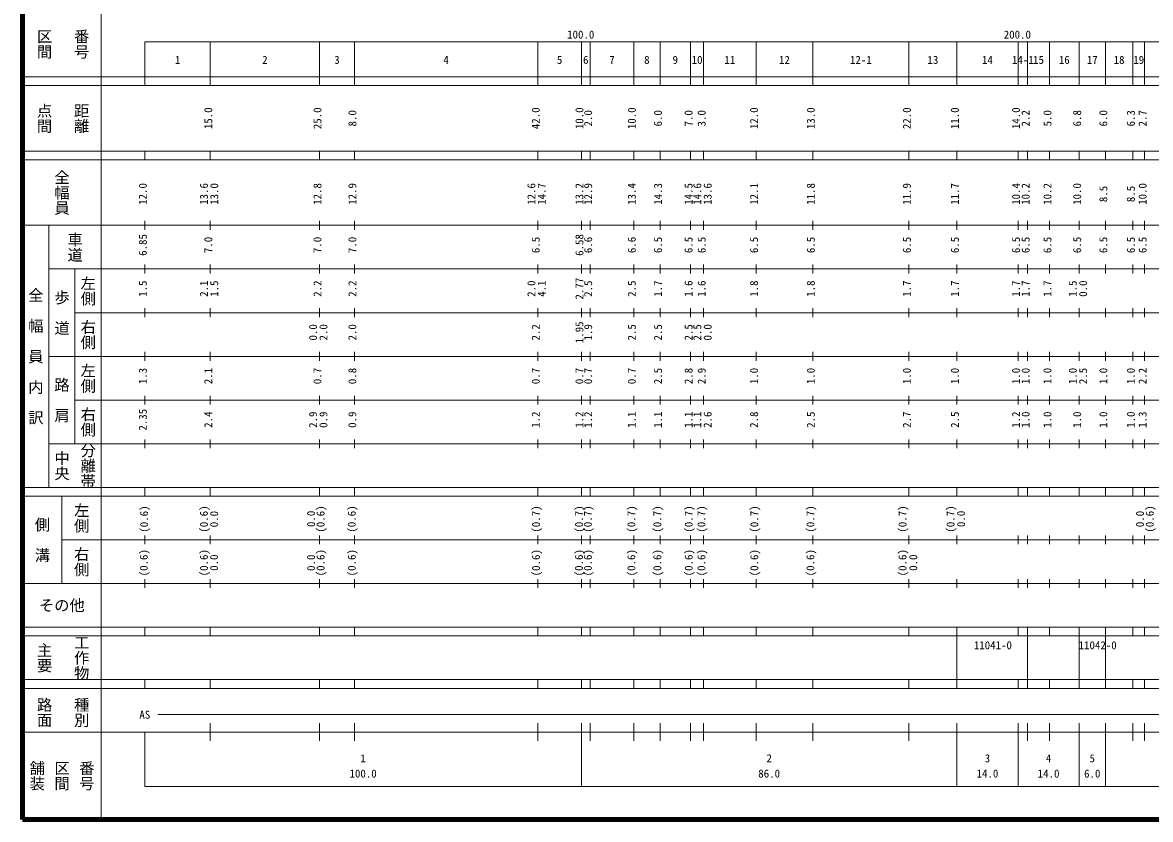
# Model space of a CAD drawing. Units: millimetres on the paper, enlarged 1000 times. Extents: x 40000 to 680000, y 20000 to 380000.
# Drawn here: x 40000 to 298331, y 20000 to 202409 of the extents above; entities that cross this region are included whole.
import ezdxf
from ezdxf.enums import TextEntityAlignment as Align

# ---------------------------------------------------------------- set-up
doc = ezdxf.new("R2010")
doc.units = ezdxf.units.MM
doc.header["$LTSCALE"] = 1000
doc.layers.add('M-TTL', color=2, linetype='Continuous', lineweight=140)
doc.layers.add('M-TTL-BAND', color=7, linetype='Continuous', lineweight=13)
doc.styles.add('@ＭＳ ゴシック', font='')
doc.styles.add('ＭＳ ゴシック', font='')
doc.styles.get('@ＭＳ ゴシック').set_extended_font_data('@MS Gothic')
doc.styles.get('ＭＳ ゴシック').set_extended_font_data('MS Gothic')

msp = doc.modelspace()

# ---------------------------------------------------------------- linework, layer by layer
at = {"layer": 'M-TTL'}
for p, q in [((40000, 380000), (40000, 20000)), ((40000, 20000), (680000, 20000))]:
    msp.add_line(p, q, dxfattribs=at)
at = {"layer": 'M-TTL-BAND'}
for p, q in [((58000, 370000), (58000, 20000)), ((68000, 198000), (579000, 198000)), ((68000, 198000), (68000, 188000)), ((83000, 188000), (83000, 198000)), ((108000, 188000), (108000, 198000)), ((116000, 188000), (116000, 198000)), ((158000, 188000), (158000, 198000)), ((168000, 188000), (168000, 198000)), ((170000, 188000), (170000, 198000)), ((180000, 188000), (180000, 198000)), ((186000, 188000), (186000, 198000)), ((193000, 188000), (193000, 198000)), ((196000, 188000), (196000, 198000)), ((208000, 188000), (208000, 198000)), ((221000, 188000), (221000, 198000)), ((243000, 188000), (243000, 198000)), ((254000, 188000), (254000, 198000)), ((268000, 188000), (268000, 198000)), ((270200, 188000), (270200, 198000)), ((275200, 188000), (275200, 198000)), ((282000, 188000), (282000, 198000)), ((288000, 188000), (288000, 198000)), ((294300, 188000), (294300, 198000)), ((297000, 188000), (297000, 198000)), ((40000, 190000), (579000, 190000)), ((40000, 188000), (579000, 188000)), ((40000, 173000), (579000, 173000)), ((40000, 171000), (579000, 171000)), ((68000, 171000), (68000, 173000)), ((83000, 171000), (83000, 173000)), ((108000, 171000), (108000, 173000)), ((116000, 171000), (116000, 173000)), ((158000, 171000), (158000, 173000)), ((168000, 171000), (168000, 173000)), ((170000, 171000), (170000, 173000)), ((180000, 171000), (180000, 173000)), ((186000, 171000), (186000, 173000)), ((193000, 171000), (193000, 173000)), ((196000, 171000), (196000, 173000)), ((208000, 171000), (208000, 173000)), ((221000, 171000), (221000, 173000)), ((243000, 171000), (243000, 173000)), ((254000, 171000), (254000, 173000)), ((268000, 171000), (268000, 173000)), ((270200, 171000), (270200, 173000)), ((275200, 171000), (275200, 173000)), ((282000, 171000), (282000, 173000)), ((288000, 171000), (288000, 173000)), ((294300, 171000), (294300, 173000)), ((297000, 171000), (297000, 173000)), ((40000, 156000), (579000, 156000)), ((46000, 96000), (46000, 156000)), ((68000, 155000), (68000, 157000)), ((83000, 155000), (83000, 157000)), ((108000, 155000), (108000, 157000)), ((116000, 155000), (116000, 157000)), ((158000, 155000), (158000, 157000)), ((168000, 155000), (168000, 157000)), ((170000, 155000), (170000, 157000)), ((180000, 155000), (180000, 157000)), ((186000, 155000), (186000, 157000)), ((193000, 155000), (193000, 157000)), ((196000, 155000), (196000, 157000)), ((208000, 155000), (208000, 157000)), ((221000, 155000), (221000, 157000)), ((243000, 155000), (243000, 157000)), ((254000, 155000), (254000, 157000)), ((268000, 155000), (268000, 157000)), ((270200, 155000), (270200, 157000)), ((275200, 155000), (275200, 157000)), ((282000, 155000), (282000, 157000)), ((288000, 155000), (288000, 157000)), ((294300, 155000), (294300, 157000)), ((297000, 155000), (297000, 157000)), ((46000, 146000), (579000, 146000)), ((52000, 146000), (52000, 106000)), ((68000, 145000), (68000, 147000)), ((83000, 145000), (83000, 147000)), ((108000, 145000), (108000, 147000)), ((116000, 145000), (116000, 147000)), ((158000, 145000), (158000, 147000)), ((168000, 145000), (168000, 147000)), ((170000, 145000), (170000, 147000)), ((180000, 145000), (180000, 147000)), ((186000, 145000), (186000, 147000)), ((193000, 145000), (193000, 147000)), ((196000, 145000), (196000, 147000)), ((208000, 145000), (208000, 147000)), ((221000, 145000), (221000, 147000)), ((243000, 145000), (243000, 147000)), ((254000, 145000), (254000, 147000)), ((268000, 145000), (268000, 147000)), ((270200, 145000), (270200, 147000)), ((275200, 145000), (275200, 147000)), ((282000, 145000), (282000, 147000)), ((288000, 145000), (288000, 147000)), ((294300, 145000), (294300, 147000)), ((297000, 145000), (297000, 147000)), ((68000, 135000), (68000, 137000)), ((83000, 135000), (83000, 137000)), ((108000, 135000), (108000, 137000)), ((116000, 135000), (116000, 137000)), ((158000, 135000), (158000, 137000)), ((168000, 135000), (168000, 137000)), ((170000, 135000), (170000, 137000)), ((180000, 135000), (180000, 137000)), ((186000, 135000), (186000, 137000)), ((193000, 135000), (193000, 137000)), ((196000, 135000), (196000, 137000)), ((208000, 135000), (208000, 137000)), ((221000, 135000), (221000, 137000)), ((243000, 135000), (243000, 137000)), ((254000, 135000), (254000, 137000)), ((268000, 135000), (268000, 137000)), ((270200, 135000), (270200, 137000)), ((275200, 135000), (275200, 137000)), ((282000, 135000), (282000, 137000)), ((288000, 135000), (288000, 137000)), ((294300, 135000), (294300, 137000)), ((297000, 135000), (297000, 137000)), ((52000, 136000), (579000, 136000)), ((68000, 125000), (68000, 127000)), ((83000, 125000), (83000, 127000)), ((108000, 125000), (108000, 127000)), ((116000, 125000), (116000, 127000)), ((158000, 125000), (158000, 127000)), ((168000, 125000), (168000, 127000)), ((170000, 125000), (170000, 127000)), ((180000, 125000), (180000, 127000)), ((186000, 125000), (186000, 127000)), ((193000, 125000), (193000, 127000)), ((196000, 125000), (196000, 127000)), ((208000, 125000), (208000, 127000)), ((221000, 125000), (221000, 127000)), ((243000, 125000), (243000, 127000)), ((254000, 125000), (254000, 127000)), ((268000, 125000), (268000, 127000)), ((270200, 125000), (270200, 127000)), ((275200, 125000), (275200, 127000)), ((282000, 125000), (282000, 127000)), ((288000, 125000), (288000, 127000)), ((294300, 125000), (294300, 127000)), ((297000, 125000), (297000, 127000)), ((46000, 126000), (579000, 126000)), ((68000, 115000), (68000, 117000)), ((83000, 115000), (83000, 117000)), ((108000, 115000), (108000, 117000)), ((116000, 115000), (116000, 117000)), ((158000, 115000), (158000, 117000)), ((168000, 115000), (168000, 117000)), ((170000, 115000), (170000, 117000)), ((180000, 115000), (180000, 117000)), ((186000, 115000), (186000, 117000)), ((193000, 115000), (193000, 117000)), ((196000, 115000), (196000, 117000)), ((208000, 115000), (208000, 117000)), ((221000, 115000), (221000, 117000)), ((243000, 115000), (243000, 117000)), ((254000, 115000), (254000, 117000)), ((268000, 115000), (268000, 117000)), ((270200, 115000), (270200, 117000)), ((275200, 115000), (275200, 117000)), ((282000, 115000), (282000, 117000)), ((288000, 115000), (288000, 117000)), ((294300, 115000), (294300, 117000)), ((297000, 115000), (297000, 117000)), ((52000, 116000), (579000, 116000)), ((46000, 106000), (579000, 106000)), ((68000, 105000), (68000, 107000)), ((83000, 105000), (83000, 107000)), ((108000, 105000), (108000, 107000)), ((116000, 105000), (116000, 107000)), ((158000, 105000), (158000, 107000)), ((168000, 105000), (168000, 107000)), ((170000, 105000), (170000, 107000)), ((180000, 105000), (180000, 107000)), ((186000, 105000), (186000, 107000)), ((193000, 105000), (193000, 107000)), ((196000, 105000), (196000, 107000)), ((208000, 105000), (208000, 107000)), ((221000, 105000), (221000, 107000)), ((243000, 105000), (243000, 107000)), ((254000, 105000), (254000, 107000)), ((268000, 105000), (268000, 107000)), ((270200, 105000), (270200, 107000)), ((275200, 105000), (275200, 107000)), ((282000, 105000), (282000, 107000)), ((288000, 105000), (288000, 107000)), ((294300, 105000), (294300, 107000)), ((297000, 105000), (297000, 107000)), ((40000, 96000), (579000, 96000)), ((68000, 94000), (68000, 96000)), ((83000, 94000), (83000, 96000)), ((108000, 94000), (108000, 96000)), ((116000, 94000), (116000, 96000)), ((158000, 94000), (158000, 96000)), ((168000, 94000), (168000, 96000)), ((170000, 94000), (170000, 96000)), ((180000, 94000), (180000, 96000)), ((186000, 94000), (186000, 96000)), ((193000, 94000), (193000, 96000)), ((196000, 94000), (196000, 96000)), ((208000, 94000), (208000, 96000)), ((221000, 94000), (221000, 96000)), ((243000, 94000), (243000, 96000)), ((254000, 94000), (254000, 96000)), ((268000, 94000), (268000, 96000)), ((270200, 94000), (270200, 96000)), ((275200, 94000), (275200, 96000)), ((282000, 94000), (282000, 96000)), ((288000, 94000), (288000, 96000)), ((294300, 94000), (294300, 96000)), ((297000, 94000), (297000, 96000)), ((40000, 94000), (579000, 94000)), ((49000, 94000), (49000, 74000)), ((49000, 84000), (579000, 84000)), ((68000, 83000), (68000, 85000)), ((83000, 83000), (83000, 85000)), ((108000, 83000), (108000, 85000)), ((116000, 83000), (116000, 85000)), ((158000, 83000), (158000, 85000)), ((168000, 83000), (168000, 85000)), ((170000, 83000), (170000, 85000)), ((180000, 83000), (180000, 85000)), ((186000, 83000), (186000, 85000)), ((193000, 83000), (193000, 85000)), ((196000, 83000), (196000, 85000)), ((208000, 83000), (208000, 85000)), ((221000, 83000), (221000, 85000)), ((243000, 83000), (243000, 85000)), ((254000, 83000), (254000, 85000)), ((268000, 83000), (268000, 85000)), ((270200, 83000), (270200, 85000)), ((275200, 83000), (275200, 85000)), ((282000, 83000), (282000, 85000)), ((288000, 83000), (288000, 85000)), ((294300, 83000), (294300, 85000)), ((297000, 83000), (297000, 85000)), ((68000, 73000), (68000, 75000)), ((83000, 73000), (83000, 75000)), ((108000, 73000), (108000, 75000)), ((116000, 73000), (116000, 75000)), ((158000, 73000), (158000, 75000)), ((168000, 73000), (168000, 75000)), ((170000, 73000), (170000, 75000)), ((180000, 73000), (180000, 75000)), ((186000, 73000), (186000, 75000)), ((193000, 73000), (193000, 75000)), ((196000, 73000), (196000, 75000)), ((208000, 73000), (208000, 75000)), ((221000, 73000), (221000, 75000)), ((243000, 73000), (243000, 75000)), ((254000, 73000), (254000, 75000)), ((268000, 73000), (268000, 75000)), ((270200, 73000), (270200, 75000)), ((275200, 73000), (275200, 75000)), ((282000, 73000), (282000, 75000)), ((288000, 73000), (288000, 75000)), ((294300, 73000), (294300, 75000)), ((297000, 73000), (297000, 75000)), ((40000, 74000), (579000, 74000)), ((40000, 64000), (579000, 64000)), ((40000, 62000), (579000, 62000)), ((68000, 62000), (68000, 64000)), ((83000, 62000), (83000, 64000)), ((108000, 62000), (108000, 64000)), ((116000, 62000), (116000, 64000)), ((158000, 62000), (158000, 64000)), ((168000, 62000), (168000, 64000)), ((170000, 62000), (170000, 64000)), ((180000, 62000), (180000, 64000)), ((186000, 62000), (186000, 64000)), ((193000, 62000), (193000, 64000)), ((196000, 62000), (196000, 64000)), ((208000, 62000), (208000, 64000)), ((221000, 62000), (221000, 64000)), ((243000, 62000), (243000, 64000)), ((254000, 62000), (254000, 64000)), ((254000, 52000), (254000, 62000)), ((268000, 62000), (268000, 64000)), ((270200, 62000), (270200, 64000)), ((270200, 52000), (270200, 62000)), ((275200, 62000), (275200, 64000)), ((282000, 62000), (282000, 64000)), ((282000, 52000), (282000, 62000)), ((288000, 62000), (288000, 64000)), ((288000, 52000), (288000, 62000)), ((294300, 62000), (294300, 64000)), ((297000, 62000), (297000, 64000)), ((40000, 52000), (579000, 52000)), ((68000, 50000), (68000, 52000)), ((83000, 50000), (83000, 52000)), ((108000, 50000), (108000, 52000)), ((116000, 50000), (116000, 52000)), ((158000, 50000), (158000, 52000)), ((168000, 50000), (168000, 52000)), ((170000, 50000), (170000, 52000)), ((180000, 50000), (180000, 52000)), ((186000, 50000), (186000, 52000)), ((193000, 50000), (193000, 52000)), ((196000, 50000), (196000, 52000)), ((208000, 50000), (208000, 52000)), ((221000, 50000), (221000, 52000)), ((243000, 50000), (243000, 52000)), ((254000, 50000), (254000, 52000)), ((268000, 50000), (268000, 52000)), ((270200, 50000), (270200, 52000)), ((275200, 50000), (275200, 52000)), ((282000, 50000), (282000, 52000)), ((288000, 50000), (288000, 52000)), ((294300, 50000), (294300, 52000)), ((297000, 50000), (297000, 52000)), ((40000, 50000), (579000, 50000)), ((71000, 44000), (419500, 44000)), ((83000, 38000), (83000, 42000)), ((108000, 38000), (108000, 42000)), ((116000, 38000), (116000, 42000)), ((158000, 38000), (158000, 42000)), ((168000, 27500), (168000, 42000)), ((170000, 38000), (170000, 42000)), ((180000, 38000), (180000, 42000)), ((186000, 38000), (186000, 42000)), ((193000, 38000), (193000, 42000)), ((196000, 38000), (196000, 42000)), ((208000, 38000), (208000, 42000)), ((221000, 38000), (221000, 42000)), ((243000, 38000), (243000, 42000)), ((254000, 27500), (254000, 42000)), ((268000, 27500), (268000, 42000)), ((270200, 38000), (270200, 42000)), ((275200, 38000), (275200, 42000)), ((282000, 27500), (282000, 42000)), ((288000, 27500), (288000, 42000)), ((294300, 38000), (294300, 42000)), ((297000, 38000), (297000, 42000)), ((40000, 40000), (579000, 40000)), ((68000, 40000), (68000, 27500)), ((68000, 27500), (579000, 27500))]:
    msp.add_line(p, q, dxfattribs=at)

# ---------------------------------------------------------------- texts
at = {"layer": 'M-TTL-BAND', "style": '@ＭＳ ゴシック'}
for s, p in [('区間', (45000, 197500)), ('番号', (53500, 197500)), ('点間', (45000, 180500)), ('距離', (53500, 180500)), ('全幅員', (49000, 163500)), ('車道', (52000, 151000)), ('左側', (55000, 141000)), ('全\u3000幅\u3000員\u3000内\u3000訳', (43000, 126000)), ('歩\u3000道', (49000, 136000)), ('右側', (55000, 131000)), ('左側', (55000, 121000)), ('路\u3000肩', (49000, 116000)), ('右側', (55000, 111000)), ('分離帯', (55000, 101000)), ('中央', (49000, 101000)), ('左側', (53500, 89000)), ('側\u3000溝', (44500, 84000)), ('右側', (53500, 79000)), ('主要', (45000, 57000)), ('工作物', (53500, 57000)), ('路面', (45000, 44500)), ('種別', (53500, 44500)), ('舗装', (43333, 30000)), ('区間', (49000, 30000)), ('番号', (54667, 30000))]:
    msp.add_text(s, height=2566, rotation=270, dxfattribs=at).set_placement(p, align=Align.MIDDLE_CENTER)
at = {"layer": 'M-TTL-BAND', "style": 'ＭＳ ゴシック'}
for s, p in [('100.0', (167844, 198195)), ('200.0', (267844, 198195)), ('1', (75500, 192405)), ('2', (95500, 192405)), ('3', (112000, 192405)), ('4', (137000, 192405)), ('5', (163000, 192405)), ('6', (169000, 192405)), ('7', (175000, 192405)), ('8', (183000, 192405)), ('9', (189500, 192405)), ('10', (194500, 192405)), ('11', (202000, 192405)), ('12', (214500, 192405)), ('12-1', (232000, 192405)), ('13', (248500, 192405)), ('14', (261000, 192405)), ('14-1', (269100, 192405)), ('15', (272700, 192405)), ('16', (278600, 192405)), ('17', (285000, 192405)), ('18', (291150, 192405)), ('19', (295650, 192405)), ('AS', (68000, 42500)), ('1', (118000, 32523)), ('2', (211000, 32523)), ('3', (261000, 32523)), ('4', (275000, 32523)), ('5', (285000, 32523)), ('100.0', (118000, 29033)), ('86.0', (211000, 29033)), ('14.0', (261000, 29033)), ('14.0', (275000, 29033)), ('6.0', (285000, 29033))]:
    msp.add_text(s, height=1833, dxfattribs=at).set_placement(p, align=Align.BOTTOM_CENTER)
for s, p in [('15.0', (84000, 180500)), ('25.0', (109000, 180500)), ('8.0', (117000, 180500)), ('42.0', (159000, 180500)), ('10.0', (169000, 180500)), ('2.0', (171000, 180500)), ('10.0', (181000, 180500)), ('6.0', (187000, 180500)), ('7.0', (194000, 180500)), ('3.0', (197000, 180500)), ('12.0', (209000, 180500)), ('13.0', (222000, 180500)), ('22.0', (244000, 180500)), ('11.0', (255000, 180500)), ('14.0', (269000, 180500)), ('2.2', (271200, 180500)), ('5.0', (276200, 180500)), ('6.8', (283000, 180500)), ('6.0', (289000, 180500)), ('6.3', (295300, 180500)), ('2.7', (298000, 180500)), ('12.0', (69000, 163174)), ('13.6', (83000, 163174)), ('13.0', (85370, 163174)), ('12.8', (109000, 163174)), ('12.9', (117000, 163174)), ('12.6', (158000, 163174)), ('14.7', (160370, 163174)), ('13.2', (169000, 163174)), ('12.9', (171000, 163174)), ('13.4', (181000, 163174)), ('14.3', (187000, 163174)), ('14.5', (194000, 163174)), ('14.6', (196000, 163174)), ('13.6', (198370, 163174)), ('12.1', (209000, 163174)), ('11.8', (222000, 163174)), ('11.9', (244000, 163174)), ('11.7', (255000, 163174)), ('10.4', (269000, 163174)), ('10.2', (271200, 163174)), ('10.2', (276200, 163174)), ('10.0', (283000, 163174)), ('10.0', (298000, 163174)), ('8.5', (289000, 163174)), ('8.5', (295300, 163174)), ('6.85', (69000, 151500)), ('7.0', (84000, 151500)), ('7.0', (109000, 151500)), ('7.0', (117000, 151500)), ('6.5', (159000, 151500)), ('6.58', (169000, 151500)), ('6.6', (171000, 151500)), ('6.6', (181000, 151500)), ('6.5', (187000, 151500)), ('6.5', (194000, 151500)), ('6.5', (197000, 151500)), ('6.5', (209000, 151500)), ('6.5', (222000, 151500)), ('6.5', (244000, 151500)), ('6.5', (255000, 151500)), ('6.5', (269000, 151500)), ('6.5', (271200, 151500)), ('6.5', (276200, 151500)), ('6.5', (283000, 151500)), ('6.5', (289000, 151500)), ('6.5', (295300, 151500)), ('6.5', (298000, 151500)), ('1.5', (69000, 141500)), ('2.1', (83000, 141500)), ('1.5', (85370, 141500)), ('2.2', (109000, 141500)), ('2.2', (117000, 141500)), ('2.0', (158000, 141500)), ('4.1', (160370, 141500)), ('2.77', (169000, 141500)), ('2.5', (171000, 141500)), ('2.5', (181000, 141500)), ('1.7', (187000, 141500)), ('1.6', (194000, 141500)), ('1.6', (197000, 141500)), ('1.8', (209000, 141500)), ('1.8', (222000, 141500)), ('1.7', (244000, 141500)), ('1.7', (255000, 141500)), ('1.7', (269000, 141500)), ('1.7', (271200, 141500)), ('1.7', (276200, 141500)), ('1.5', (282000, 141500)), ('0.0', (284370, 141500)), ('0.0', (108000, 131500)), ('2.0', (110370, 131500)), ('2.0', (117000, 131500)), ('2.2', (159000, 131500)), ('1.95', (169000, 131500)), ('1.9', (171000, 131500)), ('2.5', (181000, 131500)), ('2.5', (187000, 131500)), ('2.5', (194000, 131500)), ('2.5', (196000, 131500)), ('0.0', (198370, 131500)), ('1.3', (69000, 121500)), ('2.1', (84000, 121500)), ('0.7', (109000, 121500)), ('0.8', (117000, 121500)), ('0.7', (159000, 121500)), ('0.7', (169000, 121500)), ('0.7', (171000, 121500)), ('0.7', (181000, 121500)), ('2.5', (187000, 121500)), ('2.8', (194000, 121500)), ('2.9', (197000, 121500)), ('1.0', (209000, 121500)), ('1.0', (222000, 121500)), ('1.0', (244000, 121500)), ('1.0', (255000, 121500)), ('1.0', (269000, 121500)), ('1.0', (271200, 121500)), ('1.0', (276200, 121500)), ('1.0', (282000, 121500)), ('2.5', (284370, 121500)), ('1.0', (289000, 121500)), ('1.0', (295300, 121500)), ('2.2', (298000, 121500)), ('2.35', (69000, 111500)), ('2.4', (84000, 111500)), ('2.9', (108000, 111500)), ('0.9', (110370, 111500)), ('0.9', (117000, 111500)), ('1.2', (159000, 111500)), ('1.2', (169000, 111500)), ('1.2', (171000, 111500)), ('1.1', (181000, 111500)), ('1.1', (187000, 111500)), ('1.1', (194000, 111500)), ('1.1', (196000, 111500)), ('2.6', (198370, 111500)), ('2.8', (209000, 111500)), ('2.5', (222000, 111500)), ('2.7', (244000, 111500)), ('2.5', (255000, 111500)), ('1.2', (269000, 111500)), ('1.0', (271200, 111500)), ('1.0', (276200, 111500)), ('1.0', (283000, 111500)), ('1.0', (289000, 111500)), ('1.0', (295300, 111500)), ('1.3', (298000, 111500)), ('(0.6)', (69290, 88757)), ('(0.6)', (83000, 88764)), ('0.0', (85327, 88754)), ('0.0', (107527, 88803)), ('(0.6)', (109714, 88764)), ('(0.6)', (116854, 88764)), ('(0.7)', (159057, 88764)), ('(0.7)', (168906, 88764)), ('(0.7)', (170926, 88764)), ('(0.7)', (180900, 88764)), ('(0.7)', (186835, 88764)), ('(0.7)', (194032, 88764)), ('(0.7)', (196936, 88764)), ('(0.7)', (209057, 88764)), ('(0.7)', (221904, 88764)), ('(0.7)', (243000, 88764)), ('(0.7)', (254000, 88764)), ('0.0', (256414, 88794)), ('0.0', (297384, 88771)), ('(0.6)', (299622, 88771)), ('(0.6)', (69225, 78764)), ('(0.6)', (83000, 78764)), ('0.0', (85315, 78779)), ('0.0', (107530, 78752)), ('(0.6)', (109714, 78764)), ('(0.6)', (116854, 78764)), ('(0.6)', (159057, 78764)), ('(0.6)', (168906, 78764)), ('(0.6)', (170926, 78764)), ('(0.6)', (180900, 78764)), ('(0.6)', (186835, 78764)), ('(0.6)', (194032, 78764)), ('(0.6)', (196936, 78764)), ('(0.6)', (209057, 78764)), ('(0.6)', (221904, 78764)), ('(0.6)', (243000, 78764)), ('0.0', (245465, 78775))]:
    msp.add_text(s, height=1833, rotation=90, dxfattribs=at).set_placement(p, align=Align.BOTTOM_CENTER)
msp.add_text('その他', height=2566, dxfattribs=at).set_placement((49000, 69000), align=Align.MIDDLE_CENTER)
for s, p in [('11041-0', (257875, 58405)), ('11042-0', (281875, 58405))]:
    msp.add_text(s, height=1833, dxfattribs=at).set_placement(p, align=Align.BOTTOM_LEFT)

doc.saveas('drawing.dxf')
